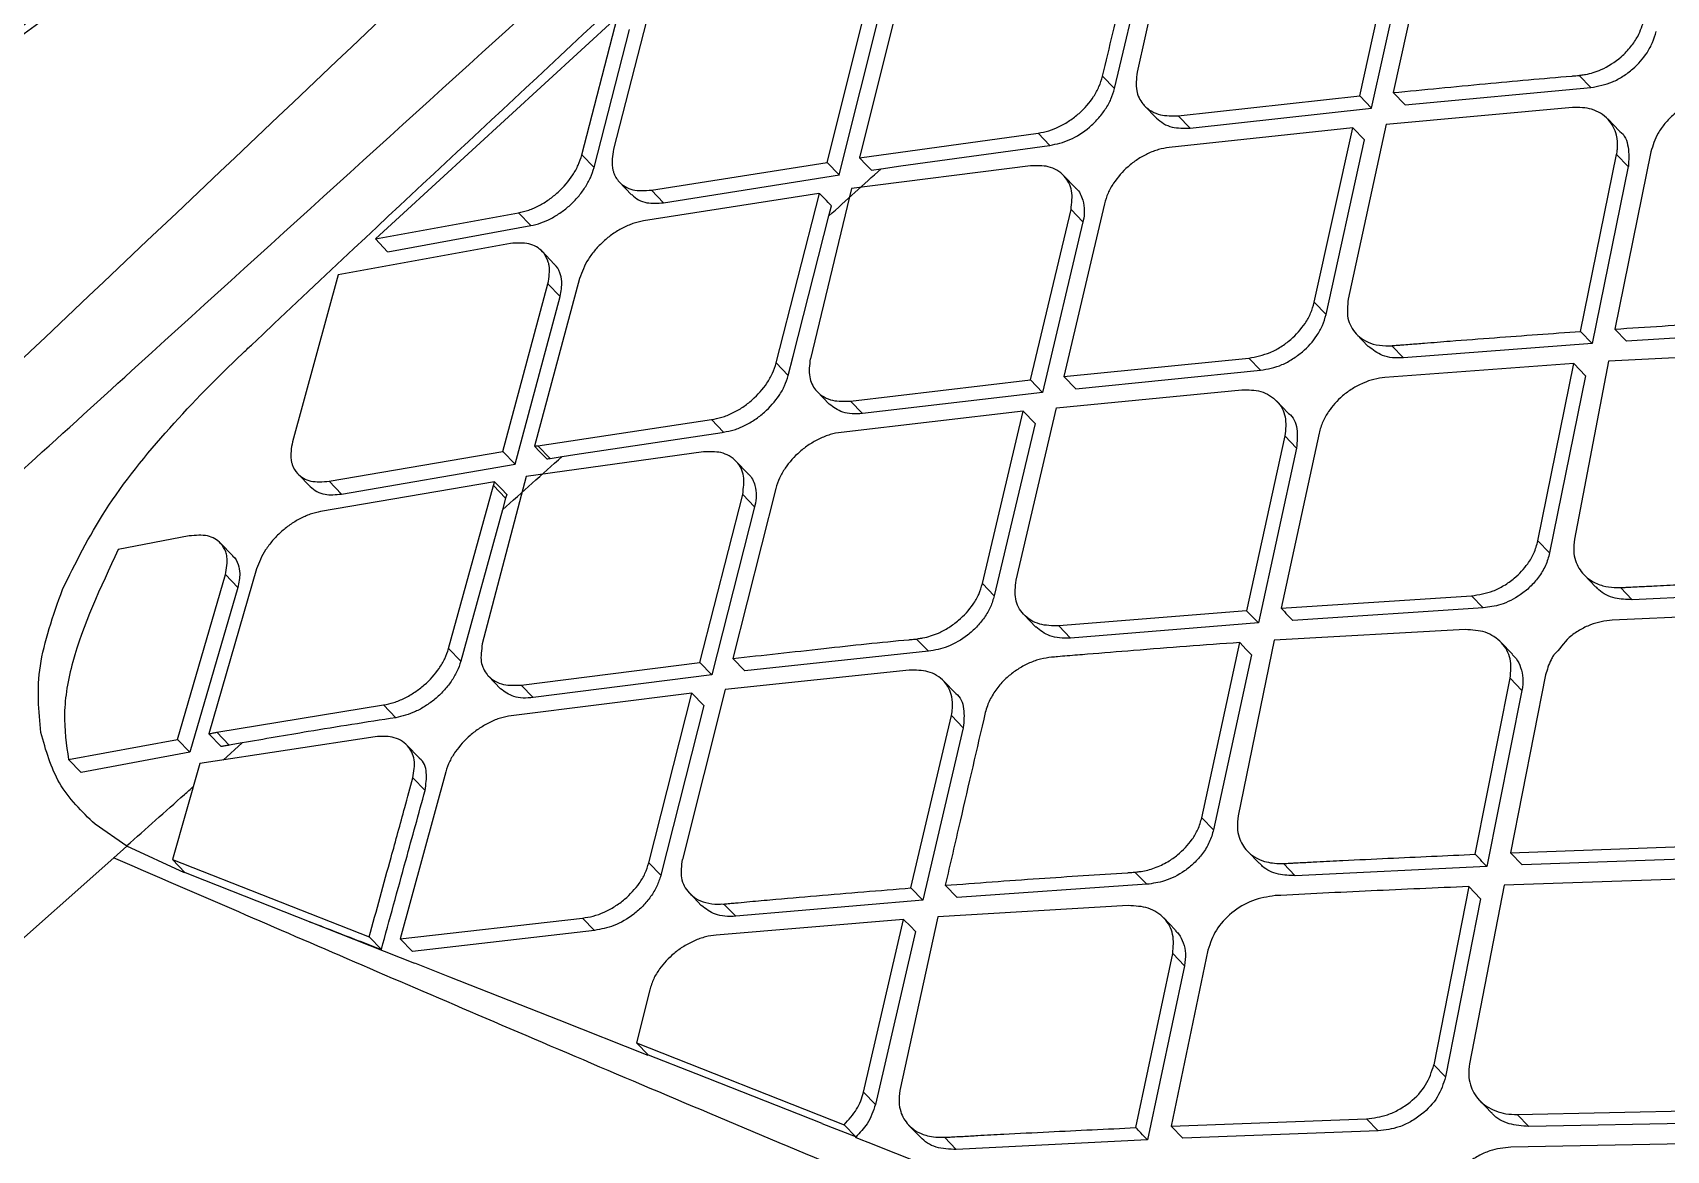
# Model space of a CAD drawing. Extents: x 0 to 84, y -21 to 126.
# Drawn here: x 66.538 to 67.881, y 10.205 to 11.124 of the extents above; entities that cross this region are included whole.
import ezdxf

# ---------------------------------------------------------------- set-up
doc = ezdxf.new("R2010")
doc.units = 0
doc.header["$MEASUREMENT"] = 0
doc.layers.add('1', color=4, linetype='Continuous')

# ---------------------------------------------------------------- blocks, each defined once
blk = doc.blocks.new('PRODIGY')
at = {"layer": '1', "color": 3, "linetype": 'Continuous', "lineweight": 25}
for p, q in [((67.4774, 11.2332), (67.4455, 11.0912)), ((67.4314, 11.0963), (67.4596, 11.2155)), ((67.6876, 11.2181), (67.6561, 11.0744)), ((67.6286, 11.0717), (67.66, 11.2138)), ((67.6383, 11.0616), (67.6697, 11.2037)), ((67.0505, 11.1664), (67.015, 11.0278)), ((67.2522, 11.161), (67.2175, 11.0219)), ((67.1908, 11.017), (67.2258, 11.157)), ((66.8392, 10.9724), (67.0183, 11.1368)), ((66.9891, 11.0233), (67.0183, 11.1368)), ((67.2007, 11.0067), (67.2358, 11.1467)), ((66.9991, 11.0129), (67.0283, 11.1264)), ((67.427, 11.0778), (67.4314, 11.0963)), ((67.4172, 11.088), (67.427, 11.0779)), ((67.8186, 11.0786), (67.8089, 11.0886)), ((67.4794, 11.0554), (67.6286, 11.0717)), ((67.6286, 11.0717), (67.6383, 11.0616)), ((67.6561, 11.0744), (67.6658, 11.0644)), ((67.6658, 11.0644), (67.8186, 11.0786)), ((67.4517, 11.0636), (67.4615, 11.0535)), ((67.4794, 11.0554), (67.4892, 11.0453)), ((67.4892, 11.0453), (67.6383, 11.0616)), ((67.8035, 11.0623), (67.6504, 11.0483)), ((67.2172, 11.0209), (67.3641, 11.0412)), ((67.3641, 11.0412), (67.3739, 11.031)), ((67.6228, 11.0456), (67.472, 11.0294)), ((67.5912, 10.9021), (67.6228, 11.0456)), ((67.6504, 11.0484), (67.619, 10.9046)), ((67.6228, 11.0456), (67.6325, 11.0356)), ((67.842, 11.0428), (67.8324, 11.0528)), ((67.2513, 11.0142), (67.3736, 11.031)), ((67.6009, 10.892), (67.6325, 11.0356)), ((66.9891, 11.0233), (66.9991, 11.0129)), ((67.0463, 10.9942), (67.1908, 11.017)), ((67.1908, 11.017), (67.2007, 11.0067)), ((67.358, 11.0143), (67.2108, 10.9955)), ((67.235, 11.0118), (67.2513, 11.0142)), ((67.81, 10.8781), (67.8397, 11.0236)), ((67.8493, 11.0136), (67.8196, 10.8681)), ((67.8679, 11.0257), (67.8384, 10.88)), ((67.8397, 11.0236), (67.8493, 11.0136)), ((67.02, 11.0009), (67.03, 10.9905)), ((67.0563, 10.9838), (67.2008, 11.0067)), ((67.2272, 11.0106), (67.235, 11.0118)), ((67.3949, 10.9961), (67.3851, 11.0063)), ((67.1838, 10.9915), (67.0397, 10.969)), ((67.0463, 10.9942), (67.0563, 10.9838)), ((67.1488, 10.8522), (67.1844, 10.9916)), ((67.2108, 10.9955), (67.1769, 10.8556)), ((66.8193, 10.9541), (66.9369, 10.9755)), ((66.947, 10.9651), (66.9369, 10.9755)), ((67.1628, 10.8577), (67.1922, 10.9731)), ((67.1922, 10.9731), (67.1943, 10.9813)), ((67.358, 10.8382), (67.3912, 10.9783)), ((67.4186, 10.9829), (67.3853, 10.8411)), ((67.3912, 10.9783), (67.401, 10.9682)), ((66.8392, 10.9724), (66.8193, 10.9541)), ((66.8295, 10.9436), (66.947, 10.9651)), ((67.401, 10.9682), (67.3677, 10.828)), ((66.9303, 10.9504), (66.7888, 10.9245)), ((66.8294, 10.9436), (66.8193, 10.9541)), ((66.9664, 10.9335), (66.9563, 10.944)), ((66.7888, 10.9245), (66.7511, 10.7872)), ((66.9872, 10.9216), (66.9502, 10.7837)), ((66.9241, 10.7794), (66.9612, 10.9173)), ((66.9341, 10.769), (66.9713, 10.9068)), ((66.9612, 10.9173), (66.9712, 10.9068)), ((67.5912, 10.9021), (67.6009, 10.8921)), ((67.8384, 10.88), (67.848, 10.8701)), ((68.005, 10.8798), (67.8479, 10.8701)), ((67.626, 10.8757), (67.6356, 10.8657)), ((67.6645, 10.8563), (67.6549, 10.8663)), ((67.8196, 10.8681), (67.6645, 10.8563)), ((67.81, 10.8781), (67.8196, 10.8681)), ((67.1488, 10.8522), (67.1587, 10.8419)), ((67.1587, 10.8419), (67.1628, 10.8577)), ((67.3853, 10.8411), (67.5373, 10.8561)), ((67.5373, 10.8561), (67.547, 10.8461)), ((67.833, 10.8535), (67.8051, 10.7073)), ((67.9905, 10.8616), (67.833, 10.8535)), ((67.3853, 10.8411), (67.3951, 10.831)), ((67.3951, 10.831), (67.547, 10.8461)), ((67.8046, 10.8516), (67.6492, 10.8401)), ((67.7751, 10.7059), (67.8046, 10.8516)), ((67.8142, 10.8417), (67.7847, 10.696)), ((67.8142, 10.8417), (67.8046, 10.8516)), ((67.1826, 10.8286), (67.1924, 10.8183)), ((67.2099, 10.8208), (67.358, 10.8382)), ((67.3677, 10.828), (67.2197, 10.8106)), ((67.3677, 10.828), (67.358, 10.8382)), ((67.3793, 10.8154), (67.5315, 10.8301)), ((67.3519, 10.8124), (67.2021, 10.7951)), ((67.2099, 10.8208), (67.2197, 10.8105)), ((67.3184, 10.6709), (67.3519, 10.8125)), ((67.3461, 10.6735), (67.3793, 10.8154)), ((67.3519, 10.8124), (67.3616, 10.8023)), ((67.5698, 10.8109), (67.5602, 10.821)), ((66.9529, 10.7841), (67.0956, 10.8056)), ((67.1055, 10.7953), (67.0956, 10.8056)), ((67.3616, 10.8023), (67.3281, 10.6607)), ((66.9833, 10.7769), (67.1044, 10.7951)), ((67.1044, 10.7951), (67.1055, 10.7953)), ((67.5671, 10.7922), (67.5356, 10.6485)), ((67.5951, 10.7945), (67.5639, 10.6505)), ((67.5671, 10.7922), (67.5767, 10.7822)), ((66.7813, 10.7549), (66.9241, 10.7794)), ((66.9241, 10.7794), (66.9341, 10.769)), ((67.0891, 10.779), (66.9434, 10.7587)), ((66.9529, 10.7841), (66.963, 10.7737)), ((66.963, 10.7737), (66.9728, 10.7753)), ((66.9728, 10.7753), (66.9833, 10.7769)), ((67.1256, 10.7612), (67.1157, 10.7715)), ((67.5767, 10.7821), (67.5453, 10.6384)), ((66.7556, 10.761), (66.7657, 10.7505)), ((66.7914, 10.7443), (66.9341, 10.769)), ((66.9434, 10.7587), (66.9072, 10.6211)), ((66.9172, 10.7545), (66.7743, 10.7301)), ((66.7813, 10.7549), (66.7914, 10.7443)), ((66.8795, 10.6174), (66.9164, 10.7514)), ((66.9164, 10.7514), (66.9264, 10.7409)), ((67.1485, 10.7489), (67.1132, 10.6092)), ((66.9238, 10.7313), (66.8895, 10.607)), ((66.9264, 10.7409), (66.9238, 10.7313)), ((66.9273, 10.7441), (66.9264, 10.7409)), ((67.086, 10.606), (67.1213, 10.7441)), ((67.1311, 10.7339), (67.0959, 10.5958)), ((67.1213, 10.7441), (67.1311, 10.7339)), ((66.6663, 10.71), (66.6079, 10.6987)), ((67.7751, 10.7059), (67.7847, 10.696)), ((66.702, 10.6936), (66.6918, 10.7042)), ((66.6566, 10.5427), (66.696, 10.6781)), ((66.7217, 10.6828), (66.6823, 10.5473)), ((66.696, 10.6781), (66.7062, 10.6675)), ((67.813, 10.678), (67.8227, 10.6679)), ((66.7062, 10.6675), (66.6668, 10.5321)), ((67.3184, 10.6709), (67.3281, 10.6608)), ((67.8429, 10.6675), (67.8525, 10.6575)), ((68.0103, 10.6648), (67.8525, 10.6575)), ((67.5639, 10.6505), (67.7205, 10.6607)), ((67.7301, 10.6508), (67.5735, 10.6405)), ((67.7205, 10.6607), (67.7301, 10.6508)), ((67.3526, 10.6451), (67.3623, 10.635)), ((67.5356, 10.6485), (67.3811, 10.636)), ((67.5453, 10.6384), (67.3908, 10.626)), ((67.5453, 10.6385), (67.5356, 10.6485)), ((67.9958, 10.6479), (67.8362, 10.6408)), ((67.2739, 10.6151), (67.2642, 10.6252)), ((67.3908, 10.626), (67.3812, 10.636)), ((67.5582, 10.6243), (67.5287, 10.4798)), ((67.7152, 10.6329), (67.5582, 10.6243)), ((66.8895, 10.607), (66.8795, 10.6174)), ((67.274, 10.6151), (67.1231, 10.599)), ((67.4988, 10.4783), (67.53, 10.6223)), ((67.5396, 10.6123), (67.5084, 10.4684)), ((67.7541, 10.6127), (67.7446, 10.6226)), ((66.9392, 10.5873), (67.086, 10.606)), ((67.0959, 10.5958), (67.086, 10.606)), ((67.2581, 10.5995), (67.1068, 10.5838)), ((67.1132, 10.6092), (67.123, 10.599)), ((66.9123, 10.5947), (66.9223, 10.5843)), ((66.9392, 10.5873), (66.9491, 10.577)), ((67.0959, 10.5958), (66.9491, 10.577)), ((67.1068, 10.5838), (67.0717, 10.4439)), ((67.2961, 10.5806), (67.2864, 10.5907)), ((67.7235, 10.4482), (67.7523, 10.5929)), ((67.7523, 10.5929), (67.7619, 10.5829)), ((67.7814, 10.5958), (67.7525, 10.4494)), ((66.6889, 10.5485), (66.826, 10.571)), ((66.826, 10.571), (66.836, 10.5605)), ((67.0796, 10.5807), (66.931, 10.5621)), ((67.0441, 10.4411), (67.0796, 10.5807)), ((67.0894, 10.5705), (67.054, 10.4309)), ((67.0796, 10.5807), (67.0894, 10.5705)), ((67.7619, 10.5829), (67.7331, 10.4382)), ((67.2596, 10.4205), (67.2929, 10.5624)), ((67.2929, 10.5624), (67.3026, 10.5523)), ((66.8191, 10.5449), (66.6751, 10.5228)), ((66.6823, 10.5473), (66.6925, 10.5367)), ((66.6889, 10.5485), (66.6991, 10.5379)), ((67.3026, 10.5523), (67.2694, 10.4105)), ((66.567, 10.5261), (66.6566, 10.5427)), ((66.6668, 10.5321), (66.5773, 10.5154)), ((66.6566, 10.5427), (66.6668, 10.5321)), ((66.6941, 10.5257), (66.7099, 10.5398)), ((66.7099, 10.5398), (66.6991, 10.5379)), ((66.8553, 10.5274), (66.8452, 10.5378)), ((66.567, 10.5261), (66.5773, 10.5154)), ((66.6751, 10.5228), (66.6525, 10.4438)), ((66.8772, 10.5161), (66.8398, 10.3786)), ((66.8502, 10.5111), (66.8602, 10.5007)), ((67.4988, 10.4783), (67.5084, 10.4684)), ((66.6149, 10.455), (66.5888, 10.4729)), ((66.6042, 10.4454), (66.6149, 10.455)), ((66.6625, 10.4329), (66.6149, 10.455)), ((67.5362, 10.4509), (67.546, 10.4408)), ((67.7525, 10.4494), (67.9134, 10.4552)), ((67.7525, 10.4494), (67.7621, 10.4394)), ((66.4154, 10.2773), (66.6042, 10.4454)), ((66.6525, 10.4438), (66.8142, 10.3802)), ((66.6525, 10.4438), (66.6627, 10.4332)), ((67.0441, 10.4411), (67.054, 10.4309)), ((67.566, 10.4406), (67.5756, 10.4306)), ((67.7331, 10.4382), (67.5756, 10.4306)), ((67.923, 10.4453), (67.7621, 10.4394)), ((66.6686, 10.4307), (66.6627, 10.4332)), ((66.7651, 10.3928), (66.6686, 10.4307)), ((67.2878, 10.4227), (67.2975, 10.4126)), ((67.4535, 10.4235), (67.2975, 10.4126)), ((67.4535, 10.4235), (67.4438, 10.4335)), ((67.7473, 10.4228), (67.7189, 10.276)), ((67.9084, 10.4283), (67.7473, 10.4228)), ((67.0777, 10.4161), (67.0875, 10.4059)), ((67.2694, 10.4104), (67.1157, 10.3972)), ((67.2596, 10.4205), (67.2693, 10.4105)), ((67.7182, 10.4216), (67.6895, 10.2751)), ((67.7278, 10.4116), (67.6991, 10.2651)), ((67.7278, 10.4117), (67.7182, 10.4216)), ((66.8398, 10.3786), (66.9897, 10.3958)), ((66.9897, 10.3958), (66.9995, 10.3856)), ((67.1059, 10.4073), (67.1157, 10.3972)), ((67.2818, 10.3969), (67.2506, 10.2541)), ((67.4383, 10.406), (67.2818, 10.3969)), ((67.4769, 10.386), (67.4674, 10.3959)), ((66.8517, 10.3584), (66.7651, 10.3927)), ((66.9995, 10.3856), (66.8497, 10.3683)), ((67.2536, 10.3947), (67.0996, 10.3818)), ((67.2207, 10.2525), (67.2536, 10.3947)), ((67.2633, 10.3847), (67.2304, 10.2425)), ((66.8142, 10.3802), (66.8242, 10.3699)), ((66.8398, 10.3786), (66.8497, 10.3683)), ((67.5038, 10.3695), (67.4734, 10.2247)), ((66.8804, 10.3472), (66.8518, 10.3586)), ((67.4444, 10.2235), (67.4748, 10.3666)), ((67.4844, 10.3566), (67.454, 10.2135)), ((67.4748, 10.3666), (67.4844, 10.3566)), ((66.9703, 10.3117), (66.8805, 10.3473)), ((67.0449, 10.3368), (67.034, 10.2932)), ((67.0437, 10.2828), (66.9705, 10.3118)), ((67.034, 10.2932), (67.2047, 10.2259)), ((67.034, 10.2932), (67.0438, 10.2831)), ((67.083, 10.2676), (67.0438, 10.2831)), ((67.6895, 10.2751), (67.6991, 10.2651)), ((67.1866, 10.2268), (67.083, 10.2676)), ((67.2207, 10.2525), (67.2304, 10.2425)), ((67.7272, 10.2457), (67.7368, 10.2357)), ((67.758, 10.2343), (67.9212, 10.2377)), ((67.7676, 10.2244), (67.758, 10.2343)), ((67.2143, 10.2158), (67.1866, 10.2267)), ((67.2047, 10.2258), (67.2143, 10.2158)), ((67.2577, 10.2255), (67.2674, 10.2155)), ((67.4734, 10.2247), (67.634, 10.2308)), ((67.4734, 10.2247), (67.483, 10.2147)), ((67.6436, 10.2208), (67.483, 10.2147)), ((67.634, 10.2307), (67.6436, 10.2208)), ((67.9308, 10.2277), (67.7676, 10.2244)), ((67.2188, 10.2135), (67.2141, 10.2154)), ((67.2245, 10.2112), (67.2188, 10.2135)), ((67.3172, 10.1745), (67.2245, 10.2112)), ((67.2872, 10.2155), (67.2969, 10.2055)), ((67.454, 10.2135), (67.2969, 10.2055)), ((67.9164, 10.2106), (67.7529, 10.2075))]:
    blk.add_line(p, q, dxfattribs=at)
at = {"layer": '1', "color": 3, "linetype": 'Continuous', "lineweight": 25, "flags": 128}
for points in [[(67.2172, 11.0209), (67.2228, 11.0151), (67.2272, 11.0106)], [(66.9602, 10.7733), (66.9546, 10.7791), (66.9502, 10.7837)], [(66.9172, 10.7545), (66.9229, 10.7487), (66.9273, 10.7441)], [(67.53, 10.6223), (67.5353, 10.6167), (67.5396, 10.6123)], [(67.2536, 10.3947), (67.2591, 10.3891), (67.2633, 10.3847)]]:
    blk.add_lwpolyline(points, dxfattribs=at)
at = {"layer": '1', "color": 3, "linetype": 'Continuous', "lineweight": 25}
blk.add_arc((62.8655, 16.5723), 6.5493, 292.8205, 306.65853, dxfattribs=at)
for points, knots in [([(73.7038, 17.6398), (73.5881, 17.5307), (73.3529, 17.3088), (73.0099, 16.9848), (72.6861, 16.6786), (72.3966, 16.4046), (72.1528, 16.1737), (71.9512, 15.9828), (71.7883, 15.8284), (71.6432, 15.6909), (71.5188, 15.5731), (71.4173, 15.477), (71.3359, 15.3999), (71.2411, 15.31), (71.1121, 15.1878), (70.9471, 15.0316), (70.7602, 14.8547), (70.5548, 14.6603), (70.3367, 14.454), (70.0855, 14.2164), (69.8199, 13.9653), (69.5484, 13.7088), (69.3455, 13.5171), (69.2008, 13.3805), (69.097, 13.2825), (68.9815, 13.1734), (68.8462, 13.0458), (68.673, 12.8823), (68.4574, 12.6788), (68.1953, 12.4313), (67.8996, 12.1522), (67.5706, 11.8413), (67.2082, 11.4986), (66.8275, 11.1383), (66.5678, 10.8921), (66.4399, 10.7708)], [0, 0, 0, 0, 0.047732, 0.097021, 0.141602, 0.181473, 0.216643, 0.242357, 0.264803, 0.283982, 0.302359, 0.316221, 0.32592, 0.336001, 0.355428, 0.379237, 0.404198, 0.432652, 0.464067, 0.494314, 0.536393, 0.573752, 0.606394, 0.620146, 0.633459, 0.649229, 0.66783, 0.689262, 0.720711, 0.75677, 0.797442, 0.842721, 0.892609, 0.947115, 1, 1, 1, 1]), ([(65.2415, 10.3531), (65.3579, 10.4073), (65.4789, 10.4682), (65.7265, 10.6025), (65.8532, 10.6759), (66.1091, 10.8338), (66.2384, 10.9183), (66.4965, 11.0969), (66.6253, 11.1909), (66.8796, 11.3865), (67.0052, 11.4881), (67.2506, 11.6966), (67.3705, 11.8035), (67.6025, 12.0207), (67.7146, 12.1308), (67.9294, 12.352), (68.0321, 12.4631), (68.3241, 12.7946), (68.4971, 13.0131), (68.7172, 13.3248), (68.784, 13.426), (68.9035, 13.6212), (68.9561, 13.7152), (69.0461, 13.8941), (69.0834, 13.9789), (69.1417, 14.1377), (69.1626, 14.2115), (69.187, 14.3466), (69.1905, 14.4077), (69.1795, 14.5158), (69.1649, 14.5628), (69.1415, 14.6021)], [0, 0, 0, 0, 0.0625, 0.0625, 0.125, 0.125, 0.1875, 0.1875, 0.25, 0.25, 0.3125, 0.3125, 0.375, 0.375, 0.4375, 0.4375, 0.5, 0.5, 0.625, 0.625, 0.6875, 0.6875, 0.75, 0.75, 0.8125, 0.8125, 0.875, 0.875, 0.9375, 0.9375, 1, 1, 1, 1]), ([(69.1189, 14.3128), (69.1203, 14.302), (69.1227, 14.2823), (69.122, 14.2502), (69.1196, 14.2214), (69.1165, 14.197), (69.1124, 14.1728), (69.1076, 14.1483), (69.1009, 14.1192), (69.0918, 14.0852), (69.0803, 14.0468), (69.0605, 13.9882), (69.0296, 13.9087), (68.9833, 13.8061), (68.9286, 13.6977), (68.8706, 13.593), (68.8098, 13.4907), (68.7485, 13.3931), (68.6781, 13.2868), (68.5993, 13.1735), (68.5174, 13.0614), (68.4401, 12.96), (68.3749, 12.8771), (68.3239, 12.8139), (68.286, 12.7679), (68.2531, 12.7283), (68.216, 12.6842), (68.1559, 12.614), (68.0658, 12.5114), (67.9377, 12.3708), (67.775, 12.2004), (67.5907, 12.0175), (67.3944, 11.8331), (67.2018, 11.6617), (67.0123, 11.5015), (66.8323, 11.3568), (66.6509, 11.2176), (66.4715, 11.0866), (66.2978, 10.9662), (66.1455, 10.8654), (66.0258, 10.7897), (65.9266, 10.7288), (65.8328, 10.6728), (65.7195, 10.6075), (65.585, 10.5334), (65.4305, 10.4531), (65.3244, 10.4021), (65.2678, 10.3749)], [0, 0, 0, 0, 0.024053, 0.043547, 0.058465, 0.070896, 0.079513, 0.089272, 0.100196, 0.112283, 0.1255, 0.138871, 0.168858, 0.197157, 0.224094, 0.25302, 0.273909, 0.296081, 0.319543, 0.344303, 0.369207, 0.390318, 0.407305, 0.420161, 0.428878, 0.43527, 0.444046, 0.455446, 0.477483, 0.50547, 0.539454, 0.579495, 0.615917, 0.65265, 0.687139, 0.719357, 0.749276, 0.783401, 0.813855, 0.840609, 0.863643, 0.877195, 0.893485, 0.913923, 0.9385, 0.967199, 1, 1, 1, 1]), ([(66.4995, 10.7371), (66.4999, 10.7375), (66.5034, 10.7406), (66.5149, 10.7512), (66.5562, 10.7887), (66.7103, 10.9288), (67.3106, 11.4735), (68.4979, 12.5505), (69.5527, 13.5402), (70.1603, 14.1102)], [0, 0, 0, 0, 0.000353, 0.002828, 0.009436, 0.033986, 0.128384, 0.498019, 1, 1, 1, 1]), ([(66.5477, 11.6616), (66.5236, 11.6444), (66.4535, 11.5943), (66.3371, 11.5145), (66.1993, 11.4238), (66.0625, 11.3382), (65.9277, 11.2578), (65.7954, 11.1833), (65.6665, 11.115), (65.5416, 11.0532), (65.4214, 10.9983), (65.3066, 10.9506), (65.1979, 10.9103), (65.0959, 10.8776), (65.0013, 10.8526), (64.9146, 10.8354), (64.8365, 10.826), (64.7675, 10.8242), (64.7081, 10.8296), (64.6585, 10.8417), (64.6191, 10.8603), (64.5935, 10.8784), (64.5837, 10.8929), (64.5808, 10.8971)], [0, 0, 0, 0, 0.026563, 0.077067, 0.12757, 0.178061, 0.228535, 0.278986, 0.329409, 0.379796, 0.430136, 0.480417, 0.530623, 0.580731, 0.630716, 0.680545, 0.730188, 0.779627, 0.828907, 0.878176, 0.927818, 0.97883, 1, 1, 1, 1]), ([(66.562, 10.6659), (66.5728, 10.6876), (66.5951, 10.7327), (66.6485, 10.7989), (66.6916, 10.8425), (66.8146, 10.9589), (67.0844, 11.2096), (67.3503, 11.4594), (67.5162, 11.6152)], [0, 0, 0, 0, 0.060617, 0.125498, 0.188462, 0.196002, 0.498671, 1, 1, 1, 1]), ([(67.4172, 11.088), (67.4228, 11.1116), (67.4325, 11.1528), (67.4433, 11.1984), (67.4488, 11.2216), (67.4502, 11.2275), (67.4506, 11.229), (67.4507, 11.2294), (67.4507, 11.2296), (67.4507, 11.2296)], [0, 0, 0, 0, 0.5, 0.872875, 0.967156, 0.991263, 0.997547, 0.999749, 1, 1, 1, 1]), ([(67.8089, 11.0886), (67.8091, 11.0886), (67.8096, 11.0887), (67.8114, 11.0889), (67.8172, 11.0898), (67.8288, 11.0934), (67.8419, 11.1017), (67.8515, 11.1118), (67.8586, 11.1224), (67.8611, 11.1301), (67.8626, 11.1348)], [0, 0, 0, 0, 0.009119, 0.024523, 0.074511, 0.251179, 0.500248, 0.650079, 0.783387, 1, 1, 1, 1]), ([(67.8186, 11.0786), (67.8245, 11.0797), (67.8335, 11.0814), (67.8451, 11.0877), (67.8554, 11.0953), (67.8638, 11.105), (67.8697, 11.1158), (67.8714, 11.1218), (67.8722, 11.1248)], [0, 0, 0, 0, 0.246119, 0.372296, 0.500381, 0.73045, 0.860375, 1, 1, 1, 1]), ([(67.3641, 11.0412), (67.367, 11.0417), (67.3728, 11.0428), (67.3816, 11.0463), (67.3901, 11.0512), (67.4003, 11.059), (67.4087, 11.0688), (67.4146, 11.0795), (67.4163, 11.0851), (67.4172, 11.088)], [0, 0, 0, 0, 0.126581, 0.252083, 0.376884, 0.501309, 0.737047, 0.865162, 1, 1, 1, 1]), ([(67.4455, 11.0912), (67.4449, 11.0859), (67.4438, 11.0761), (67.4481, 11.0677), (67.4527, 11.0624), (67.4571, 11.0589), (67.4662, 11.0551), (67.4743, 11.0553), (67.4794, 11.0554)], [0, 0, 0, 0, 0.248745, 0.46782, 0.498983, 0.640634, 0.771454, 1, 1, 1, 1]), ([(67.6561, 11.0744), (67.6813, 11.0769), (67.73, 11.0816), (67.7793, 11.0861), (67.8035, 11.0881), (67.8039, 11.0882), (67.804, 11.0882), (67.8055, 11.0882), (67.8072, 11.0884), (67.8088, 11.0886), (67.8089, 11.0886), (67.8089, 11.0886), (67.8089, 11.0886)], [0, 0, 0, 0, 0.496894, 0.960016, 0.966046, 0.967679, 0.968287, 0.968365, 0.997887, 0.999404, 0.999933, 1, 1, 1, 1]), ([(67.3739, 11.031), (67.3794, 11.0322), (67.3905, 11.0347), (67.4043, 11.0437), (67.4136, 11.0528), (67.4197, 11.0607), (67.4244, 11.0692), (67.4261, 11.0749), (67.427, 11.0778)], [0, 0, 0, 0, 0.234346, 0.477123, 0.603073, 0.732039, 0.864263, 1, 1, 1, 1]), ([(67.9217, 11.0717), (67.9156, 11.0706), (67.9034, 11.0684), (67.8888, 11.0589), (67.8794, 11.0493), (67.872, 11.0389), (67.8695, 11.0309), (67.8679, 11.0257)], [0, 0, 0, 0, 0.249576, 0.499556, 0.637837, 0.767442, 1, 1, 1, 1]), ([(67.4615, 11.0535), (67.4633, 11.0519), (67.467, 11.0487), (67.476, 11.045), (67.484, 11.0452), (67.4892, 11.0453)], [0, 0, 0, 0, 0.27226, 0.537321, 1, 1, 1, 1]), ([(67.8397, 11.0236), (67.8399, 11.0242), (67.8402, 11.0259), (67.8408, 11.0313), (67.8401, 11.0413), (67.8348, 11.0512), (67.8269, 11.0576), (67.8174, 11.062), (67.8089, 11.0622), (67.8035, 11.0623)], [0, 0, 0, 0, 0.02754, 0.07848, 0.250154, 0.499436, 0.636019, 0.765086, 1, 1, 1, 1]), ([(67.842, 11.0427), (67.8421, 11.0427), (67.8464, 11.04), (67.8503, 11.0298), (67.8497, 11.019), (67.8494, 11.0136)], [0, 0, 0, 0, 0.011356, 0.50571, 1, 1, 1, 1]), ([(67.015, 11.0278), (67.0142, 11.0225), (67.0133, 11.0167), (67.0145, 11.011), (67.0157, 11.0067), (67.0199, 10.9997), (67.0301, 10.9933), (67.0409, 10.9939), (67.0463, 10.9942)], [0, 0, 0, 0, 0.249214, 0.275044, 0.325673, 0.500969, 0.751745, 1, 1, 1, 1]), ([(67.472, 11.0294), (67.469, 11.0289), (67.4631, 11.0279), (67.4542, 11.0244), (67.4457, 11.0196), (67.4356, 11.0119), (67.4272, 11.0022), (67.4212, 10.9916), (67.4195, 10.9858), (67.4186, 10.9829)], [0, 0, 0, 0, 0.12797, 0.253954, 0.378194, 0.501112, 0.734387, 0.8632, 1, 1, 1, 1]), ([(66.9369, 10.9755), (66.9397, 10.9762), (66.9453, 10.9775), (66.9539, 10.9813), (66.9621, 10.9864), (66.972, 10.9944), (66.9805, 11.0043), (66.9864, 11.015), (66.9882, 11.0205), (66.9891, 11.0233)], [0, 0, 0, 0, 0.129785, 0.256073, 0.379361, 0.500264, 0.738428, 0.866225, 1, 1, 1, 1]), ([(67.2175, 11.0219), (67.2174, 11.0217), (67.2174, 11.0214), (67.2173, 11.0211), (67.2172, 11.0209)], [0, 0, 0, 0, 0.560674, 1, 1, 1, 1]), ([(67.3912, 10.9783), (67.3918, 10.9836), (67.3931, 10.9942), (67.3874, 11.0048), (67.3799, 11.0108), (67.371, 11.0146), (67.363, 11.0144), (67.358, 11.0143)], [0, 0, 0, 0, 0.248777, 0.49867, 0.642831, 0.774526, 1, 1, 1, 1]), ([(66.947, 10.9651), (66.9498, 10.9657), (66.9553, 10.967), (66.9638, 10.9708), (66.972, 10.9758), (66.9795, 10.9818), (66.9862, 10.9887), (66.9919, 10.9964), (66.9965, 11.0046), (66.9982, 11.0101), (66.9991, 11.0129)], [0, 0, 0, 0, 0.127621, 0.252669, 0.375712, 0.497283, 0.616023, 0.739099, 0.866942, 1, 1, 1, 1]), ([(67.1922, 10.9731), (67.1993, 10.9795), (67.2136, 10.9924), (67.2279, 11.0053), (67.235, 11.0118)], [0, 0, 0, 0, 0.499996, 1, 1, 1, 1]), ([(67.0301, 10.9906), (67.0319, 10.989), (67.0353, 10.986), (67.0439, 10.983), (67.0515, 10.9835), (67.0563, 10.9838)], [0, 0, 0, 0, 0.282299, 0.551796, 1, 1, 1, 1]), ([(67.1838, 10.9915), (67.1839, 10.9916), (67.1841, 10.9916), (67.1843, 10.9916), (67.1844, 10.9916)], [0, 0, 0, 0, 0.560277, 1, 1, 1, 1]), ([(67.1943, 10.9813), (67.1925, 10.9832), (67.1891, 10.9867), (67.1858, 10.9901), (67.1844, 10.9916)], [0, 0, 0, 0, 0.559976, 1, 1, 1, 1]), ([(67.3949, 10.996), (67.395, 10.9959), (67.3981, 10.9935), (67.401, 10.987), (67.4025, 10.9777), (67.4018, 10.9716), (67.4011, 10.9685), (67.401, 10.9682)], [0, 0, 0, 0, 0.02229, 0.423684, 0.720785, 0.969585, 1, 1, 1, 1]), ([(67.0397, 10.969), (67.0369, 10.9684), (67.0312, 10.9671), (67.0225, 10.9633), (67.0143, 10.9583), (67.0067, 10.9522), (66.9999, 10.9452), (66.9921, 10.935), (66.9892, 10.927), (66.9872, 10.9216)], [0, 0, 0, 0, 0.130324, 0.256818, 0.379908, 0.500286, 0.623223, 0.749272, 1, 1, 1, 1]), ([(66.9612, 10.9173), (66.962, 10.9225), (66.963, 10.9284), (66.9617, 10.9342), (66.9604, 10.9384), (66.9563, 10.9452), (66.9463, 10.9514), (66.9356, 10.9507), (66.9303, 10.9504)], [0, 0, 0, 0, 0.249009, 0.280465, 0.33299, 0.500878, 0.751745, 1, 1, 1, 1]), ([(66.9713, 10.9068), (66.972, 10.9111), (66.9733, 10.9182), (66.971, 10.9269), (66.9687, 10.9317), (66.9664, 10.9334), (66.9663, 10.9335)], [0, 0, 0, 0, 0.399748, 0.668917, 0.983862, 1, 1, 1, 1]), ([(67.5373, 10.8561), (67.5433, 10.8573), (67.5523, 10.859), (67.5639, 10.8653), (67.5741, 10.8729), (67.5827, 10.8825), (67.5887, 10.8932), (67.5903, 10.899), (67.5912, 10.9021)], [0, 0, 0, 0, 0.246342, 0.372381, 0.500264, 0.730576, 0.860476, 1, 1, 1, 1]), ([(67.619, 10.9046), (67.6185, 10.8992), (67.6174, 10.8885), (67.6236, 10.8774), (67.6315, 10.8709), (67.6397, 10.8672), (67.6474, 10.8662), (67.6526, 10.8663), (67.6543, 10.8663), (67.6549, 10.8663)], [0, 0, 0, 0, 0.249747, 0.498443, 0.627662, 0.774878, 0.932424, 0.977405, 1, 1, 1, 1]), ([(67.547, 10.8461), (67.5529, 10.8472), (67.5619, 10.8489), (67.5735, 10.8553), (67.5838, 10.8628), (67.5923, 10.8724), (67.5984, 10.8831), (67.6, 10.889), (67.6009, 10.892)], [0, 0, 0, 0, 0.246346, 0.372405, 0.500289, 0.73055, 0.860465, 1, 1, 1, 1]), ([(67.8384, 10.88), (67.8643, 10.8817), (67.9144, 10.885), (67.9651, 10.888), (67.9898, 10.8894), (67.9903, 10.8894), (67.992, 10.8895), (67.9936, 10.8896), (67.9953, 10.8897), (67.9954, 10.8897), (67.9954, 10.8897), (67.9954, 10.8897)], [0, 0, 0, 0, 0.49689, 0.959879, 0.965959, 0.968115, 0.968369, 0.997831, 0.999365, 0.999934, 1, 1, 1, 1]), ([(67.6645, 10.8563), (67.6614, 10.8563), (67.6554, 10.8561), (67.6448, 10.8585), (67.6393, 10.8629), (67.6357, 10.8658)], [0, 0, 0, 0, 0.266149, 0.524205, 1, 1, 1, 1]), ([(67.6549, 10.8663), (67.6554, 10.8664), (67.6562, 10.8664), (67.6578, 10.8666), (67.6601, 10.8668), (67.6642, 10.8671), (67.6716, 10.8677), (67.6848, 10.8687), (67.708, 10.8706), (67.7507, 10.8738), (67.7865, 10.8764), (67.81, 10.8781)], [0, 0, 0, 0, 0.009611, 0.017093, 0.030476, 0.054512, 0.09749, 0.174306, 0.310911, 0.546661, 1, 1, 1, 1]), ([(67.0956, 10.8056), (67.0984, 10.8061), (67.1042, 10.8072), (67.113, 10.8108), (67.1215, 10.8157), (67.1316, 10.8235), (67.1401, 10.8332), (67.1462, 10.8438), (67.1479, 10.8493), (67.1488, 10.8522)], [0, 0, 0, 0, 0.126859, 0.252375, 0.37697, 0.501132, 0.736692, 0.864884, 1, 1, 1, 1]), ([(67.1768, 10.8556), (67.1762, 10.8504), (67.175, 10.8407), (67.1791, 10.8325), (67.1835, 10.8274), (67.1879, 10.824), (67.1967, 10.8204), (67.2048, 10.8206), (67.2099, 10.8208)], [0, 0, 0, 0, 0.248691, 0.470228, 0.499123, 0.641342, 0.772292, 1, 1, 1, 1]), ([(67.1055, 10.7953), (67.1084, 10.7958), (67.1141, 10.7969), (67.1229, 10.8005), (67.1314, 10.8054), (67.1416, 10.8133), (67.1501, 10.823), (67.1561, 10.8335), (67.1578, 10.839), (67.1587, 10.8419)], [0, 0, 0, 0, 0.12689, 0.252397, 0.377006, 0.501162, 0.736671, 0.86486, 1, 1, 1, 1]), ([(67.6492, 10.8402), (67.6462, 10.8398), (67.6403, 10.839), (67.6312, 10.8358), (67.6224, 10.8312), (67.6122, 10.8237), (67.6038, 10.8143), (67.5977, 10.8036), (67.596, 10.7976), (67.5951, 10.7945)], [0, 0, 0, 0, 0.124487, 0.249315, 0.374674, 0.500725, 0.725426, 0.856582, 1, 1, 1, 1]), ([(67.5315, 10.8301), (67.5369, 10.8301), (67.5454, 10.83), (67.5547, 10.8257), (67.5625, 10.8194), (67.5687, 10.8083), (67.5676, 10.7975), (67.5671, 10.7922)], [0, 0, 0, 0, 0.234547, 0.363838, 0.500928, 0.750041, 1, 1, 1, 1]), ([(67.2197, 10.8106), (67.2168, 10.8104), (67.2111, 10.81), (67.201, 10.8118), (67.1958, 10.8158), (67.1925, 10.8184)], [0, 0, 0, 0, 0.258813, 0.513309, 1, 1, 1, 1]), ([(67.5698, 10.8109), (67.5699, 10.8108), (67.5742, 10.8081), (67.5779, 10.7982), (67.5771, 10.7875), (67.5767, 10.7822)], [0, 0, 0, 0, 0.0119, 0.50603, 1, 1, 1, 1]), ([(66.7511, 10.7872), (66.7502, 10.7821), (66.7492, 10.7763), (66.7503, 10.7707), (66.7515, 10.7665), (66.7555, 10.7599), (66.7653, 10.7538), (66.776, 10.7545), (66.7813, 10.7549)], [0, 0, 0, 0, 0.2488685, 0.2769513, 0.3284112, 0.5010402, 0.752292, 1, 1, 1, 1]), ([(67.2021, 10.7951), (67.1992, 10.7946), (67.1933, 10.7936), (67.1844, 10.79), (67.1759, 10.7852), (67.1657, 10.7775), (67.1572, 10.7679), (67.1512, 10.7574), (67.1494, 10.7518), (67.1485, 10.7489)], [0, 0, 0, 0, 0.128017, 0.253932, 0.378096, 0.500977, 0.734026, 0.862903, 1, 1, 1, 1]), ([(66.9238, 10.7313), (66.9319, 10.7386), (66.9483, 10.7533), (66.9646, 10.7679), (66.9728, 10.7753)], [0, 0, 0, 0, 0.500026, 1, 1, 1, 1]), ([(66.9502, 10.7837), (66.9507, 10.7838), (66.9516, 10.7839), (66.9525, 10.7841), (66.9529, 10.7841)], [0, 0, 0, 0, 0.560193, 1, 1, 1, 1]), ([(66.9603, 10.7733), (66.9608, 10.7733), (66.9617, 10.7735), (66.9626, 10.7736), (66.963, 10.7737)], [0, 0, 0, 0, 0.559695, 1, 1, 1, 1]), ([(67.1213, 10.7441), (67.122, 10.7493), (67.1234, 10.7597), (67.118, 10.7701), (67.1107, 10.7758), (67.1019, 10.7795), (67.094, 10.7792), (67.0891, 10.779)], [0, 0, 0, 0, 0.248688, 0.498775, 0.643404, 0.775248, 1, 1, 1, 1]), ([(67.1256, 10.7611), (67.1257, 10.761), (67.1287, 10.7587), (67.1314, 10.7525), (67.1328, 10.7434), (67.132, 10.7373), (67.1312, 10.7342), (67.1311, 10.7339)], [0, 0, 0, 0, 0.023274, 0.417778, 0.71236, 0.965799, 1, 1, 1, 1]), ([(66.7658, 10.7505), (66.7675, 10.749), (66.7708, 10.7461), (66.7792, 10.7433), (66.7867, 10.7439), (66.7914, 10.7443)], [0, 0, 0, 0, 0.283424, 0.553525, 1, 1, 1, 1]), ([(66.9164, 10.7514), (66.9165, 10.752), (66.9168, 10.753), (66.9171, 10.754), (66.9172, 10.7545)], [0, 0, 0, 0, 0.560065, 1, 1, 1, 1]), ([(66.7743, 10.7301), (66.7715, 10.7294), (66.7659, 10.7281), (66.7572, 10.7242), (66.749, 10.7192), (66.7414, 10.7131), (66.7346, 10.7061), (66.7268, 10.6959), (66.7237, 10.6881), (66.7217, 10.6828)], [0, 0, 0, 0, 0.130658, 0.257138, 0.380051, 0.500213, 0.622999, 0.748875, 1, 1, 1, 1]), ([(66.696, 10.6781), (66.6969, 10.6832), (66.6981, 10.6901), (66.696, 10.6983), (66.6918, 10.7053), (66.6821, 10.7113), (66.6715, 10.7104), (66.6663, 10.71)], [0, 0, 0, 0, 0.24882, 0.333174, 0.500936, 0.752113, 1, 1, 1, 1]), ([(67.7205, 10.6607), (67.7264, 10.6616), (67.7356, 10.6631), (67.7474, 10.669), (67.7575, 10.6762), (67.766, 10.6854), (67.7724, 10.6961), (67.7741, 10.7025), (67.7751, 10.7059)], [0, 0, 0, 0, 0.239752, 0.367373, 0.499967, 0.710662, 0.845594, 1, 1, 1, 1]), ([(67.8051, 10.7073), (67.8048, 10.704), (67.804, 10.6979), (67.8061, 10.6877), (67.811, 10.6792), (67.8192, 10.6725), (67.8278, 10.6687), (67.8361, 10.6675), (67.8412, 10.6675), (67.8429, 10.6675)], [0, 0, 0, 0, 0.14832, 0.277375, 0.501813, 0.626483, 0.792137, 0.930738, 1, 1, 1, 1]), ([(66.6079, 10.6987), (66.5933, 10.6674), (66.5712, 10.6204), (66.5617, 10.5629), (66.5652, 10.5383), (66.567, 10.5261)], [0, 0, 0, 0, 0.499327, 0.749741, 1, 1, 1, 1]), ([(66.7019, 10.6935), (66.702, 10.6934), (66.7043, 10.6918), (66.7065, 10.6869), (66.7085, 10.6784), (66.7071, 10.6715), (66.7062, 10.6675)], [0, 0, 0, 0, 0.015423, 0.343353, 0.616952, 1, 1, 1, 1]), ([(67.7847, 10.696), (67.7837, 10.6925), (67.7818, 10.6857), (67.776, 10.6761), (67.7689, 10.668), (67.7587, 10.6597), (67.7454, 10.6529), (67.7349, 10.6514), (67.7301, 10.6508)], [0, 0, 0, 0, 0.157973, 0.306515, 0.445649, 0.575415, 0.805978, 1, 1, 1, 1]), ([(66.5443, 10.5483), (66.5426, 10.566), (66.5393, 10.6013), (66.5544, 10.6443), (66.562, 10.6659)], [0, 0, 0, 0, 0.499614, 1, 1, 1, 1]), ([(67.2642, 10.6252), (67.2647, 10.6253), (67.2663, 10.6256), (67.2724, 10.6265), (67.281, 10.6292), (67.2908, 10.6345), (67.3011, 10.642), (67.3097, 10.6515), (67.3158, 10.6621), (67.3175, 10.6679), (67.3184, 10.6709)], [0, 0, 0, 0, 0.02473, 0.074709, 0.251009, 0.374282, 0.500826, 0.731261, 0.860903, 1, 1, 1, 1]), ([(67.3811, 10.636), (67.3757, 10.6361), (67.3672, 10.6362), (67.3579, 10.6405), (67.3502, 10.6467), (67.3442, 10.6577), (67.3455, 10.6682), (67.3461, 10.6735)], [0, 0, 0, 0, 0.235761, 0.364653, 0.500771, 0.749751, 1, 1, 1, 1]), ([(67.8525, 10.6575), (67.8477, 10.6577), (67.8374, 10.6581), (67.8275, 10.6629), (67.8236, 10.6672), (67.8229, 10.6681)], [0, 0, 0, 0, 0.413149, 0.88679, 1, 1, 1, 1]), ([(67.8429, 10.6675), (67.8438, 10.6675), (67.8454, 10.6676), (67.8483, 10.6677), (67.8525, 10.668), (67.86, 10.6683), (67.8735, 10.669), (67.897, 10.6701), (67.9404, 10.6722), (67.9768, 10.6737), (68.0008, 10.6748)], [0, 0, 0, 0, 0.017088, 0.030461, 0.054484, 0.097444, 0.174243, 0.310758, 0.545376, 1, 1, 1, 1]), ([(67.3281, 10.6607), (67.3272, 10.6577), (67.3254, 10.6517), (67.3203, 10.6429), (67.3138, 10.635), (67.3041, 10.6263), (67.2903, 10.6181), (67.2793, 10.6161), (67.274, 10.6151)], [0, 0, 0, 0, 0.143069, 0.280709, 0.413084, 0.540344, 0.779111, 1, 1, 1, 1]), ([(67.5639, 10.6505), (67.5657, 10.6486), (67.5689, 10.6453), (67.5721, 10.642), (67.5735, 10.6405)], [0, 0, 0, 0, 0.56002, 1, 1, 1, 1]), ([(67.8362, 10.6408), (67.8301, 10.6399), (67.8209, 10.6386), (67.8091, 10.6325), (67.7978, 10.6252), (67.7928, 10.6163), (67.7882, 10.6122), (67.7881, 10.6122), (67.7881, 10.6122), (67.7881, 10.6121), (67.7879, 10.6118), (67.7871, 10.6105), (67.7841, 10.6052), (67.7826, 10.5999), (67.7814, 10.5958)], [0, 0, 0, 0, 0.242514, 0.369594, 0.500197, 0.749139, 0.749184, 0.749253, 0.74948, 0.750279, 0.753362, 0.76534, 0.812632, 1, 1, 1, 1]), ([(67.1132, 10.6092), (67.1381, 10.6119), (67.186, 10.6172), (67.235, 10.6226), (67.2588, 10.6247), (67.2592, 10.6247), (67.2593, 10.6247), (67.2609, 10.625), (67.2625, 10.625), (67.2641, 10.6252), (67.2642, 10.6252), (67.2642, 10.6252), (67.2642, 10.6252)], [0, 0, 0, 0, 0.496568, 0.960002, 0.966034, 0.967651, 0.968238, 0.968328, 0.997875, 0.999393, 0.999931, 1, 1, 1, 1]), ([(67.3908, 10.626), (67.3878, 10.6259), (67.3818, 10.6257), (67.3713, 10.628), (67.3659, 10.6323), (67.3624, 10.6351)], [0, 0, 0, 0, 0.265446, 0.523333, 1, 1, 1, 1]), ([(67.7523, 10.5929), (67.7528, 10.5984), (67.7536, 10.6093), (67.7472, 10.6207), (67.7392, 10.6273), (67.7297, 10.6322), (67.721, 10.6326), (67.7152, 10.6329)], [0, 0, 0, 0, 0.249527, 0.499315, 0.630121, 0.757286, 1, 1, 1, 1]), ([(66.826, 10.571), (66.8288, 10.5715), (66.8345, 10.5727), (66.8433, 10.5764), (66.8518, 10.5813), (66.862, 10.5891), (66.8706, 10.5987), (66.8767, 10.6091), (66.8785, 10.6146), (66.8795, 10.6174)], [0, 0, 0, 0, 0.12718, 0.252691, 0.377089, 0.501064, 0.736275, 0.864553, 1, 1, 1, 1]), ([(66.9072, 10.6211), (66.9065, 10.616), (66.905, 10.6064), (66.909, 10.5985), (66.9133, 10.5935), (66.9175, 10.5903), (66.9262, 10.5868), (66.9341, 10.5871), (66.9392, 10.5873)], [0, 0, 0, 0, 0.248664, 0.473596, 0.499377, 0.642192, 0.773281, 1, 1, 1, 1]), ([(67.53, 10.6223), (67.5008, 10.6202), (67.4589, 10.6171), (67.4118, 10.6132), (67.391, 10.6115), (67.382, 10.6108), (67.3777, 10.6104), (67.376, 10.6102), (67.3752, 10.6102)], [0, 0, 0, 0, 0.5629141, 0.8080252, 0.9157077, 0.9676278, 0.9837116, 1, 1, 1, 1]), ([(67.7539, 10.6125), (67.755, 10.6114), (67.7581, 10.6083), (67.7612, 10.6017), (67.7632, 10.5928), (67.7624, 10.5863), (67.7619, 10.5829)], [0, 0, 0, 0, 0.152045, 0.419196, 0.70185, 1, 1, 1, 1]), ([(66.8895, 10.607), (66.8886, 10.6041), (66.8867, 10.5986), (66.8818, 10.5902), (66.8757, 10.5825), (66.8684, 10.5756), (66.8605, 10.5699), (66.8496, 10.5638), (66.8414, 10.5618), (66.836, 10.5605)], [0, 0, 0, 0, 0.136472, 0.268852, 0.397516, 0.522931, 0.645515, 0.765702, 1, 1, 1, 1]), ([(67.2929, 10.5624), (67.2932, 10.5644), (67.2942, 10.5697), (67.2935, 10.5798), (67.2888, 10.5892), (67.2811, 10.5954), (67.2718, 10.5995), (67.2635, 10.5995), (67.2581, 10.5996)], [0, 0, 0, 0, 0.091982, 0.250209, 0.499749, 0.637352, 0.7667, 1, 1, 1, 1]), ([(67.3752, 10.6102), (67.3722, 10.6098), (67.3662, 10.609), (67.3571, 10.6057), (67.3483, 10.6011), (67.3403, 10.5953), (67.333, 10.5882), (67.3267, 10.5798), (67.3227, 10.5716), (67.3213, 10.5667), (67.3207, 10.5648)], [0, 0, 0, 0, 0.124894, 0.249748, 0.374793, 0.500072, 0.622291, 0.766295, 0.912634, 1, 1, 1, 1]), ([(66.9491, 10.577), (66.9463, 10.5768), (66.9406, 10.5763), (66.9306, 10.5781), (66.9256, 10.5818), (66.9223, 10.5843)], [0, 0, 0, 0, 0.25768, 0.511671, 1, 1, 1, 1]), ([(67.2961, 10.5805), (67.2962, 10.5805), (67.3004, 10.5779), (67.304, 10.5681), (67.3031, 10.5576), (67.3026, 10.5523)], [0, 0, 0, 0, 0.012656, 0.50654, 1, 1, 1, 1]), ([(66.836, 10.5605), (66.812, 10.5568), (66.7695, 10.5501), (66.7279, 10.5429), (66.7099, 10.5398)], [0, 0, 0, 0, 0.566753, 1, 1, 1, 1]), ([(66.931, 10.5621), (66.9281, 10.5616), (66.9223, 10.5605), (66.9134, 10.5569), (66.9049, 10.552), (66.8947, 10.5443), (66.8862, 10.5348), (66.88, 10.5245), (66.8781, 10.5189), (66.8772, 10.5161)], [0, 0, 0, 0, 0.128245, 0.254128, 0.378115, 0.500837, 0.733696, 0.862656, 1, 1, 1, 1]), ([(67.3207, 10.5648), (67.3138, 10.5351), (67.3028, 10.4877), (67.2919, 10.4403), (67.2878, 10.4227)], [0, 0, 0, 0, 0.62805, 1, 1, 1, 1]), ([(66.5888, 10.4729), (66.578, 10.4834), (66.5568, 10.5038), (66.5484, 10.5337), (66.5443, 10.5483)], [0, 0, 0, 0, 0.512877, 1, 1, 1, 1]), ([(66.6823, 10.5473), (66.6836, 10.5475), (66.6858, 10.5479), (66.688, 10.5483), (66.6889, 10.5485)], [0, 0, 0, 0, 0.559978, 1, 1, 1, 1]), ([(66.8502, 10.5111), (66.851, 10.5162), (66.8526, 10.5264), (66.8474, 10.5365), (66.8403, 10.5421), (66.8317, 10.5455), (66.824, 10.5451), (66.8191, 10.5449)], [0, 0, 0, 0, 0.248614, 0.499047, 0.644584, 0.776646, 1, 1, 1, 1]), ([(66.6991, 10.5379), (66.6979, 10.5377), (66.6957, 10.5373), (66.6935, 10.5369), (66.6926, 10.5367)], [0, 0, 0, 0, 0.5599396, 1, 1, 1, 1]), ([(66.8602, 10.5007), (66.8609, 10.5057), (66.8622, 10.5157), (66.8593, 10.5248), (66.8553, 10.5272), (66.8551, 10.5273)], [0, 0, 0, 0, 0.486558, 0.973317, 1, 1, 1, 1]), ([(66.6148, 10.4551), (66.6307, 10.4692), (66.649, 10.4855), (66.6673, 10.5018), (66.6697, 10.504)], [0, 0, 0, 0, 0.865741, 1, 1, 1, 1]), ([(66.8142, 10.3802), (66.8202, 10.4021), (66.83, 10.4376), (66.842, 10.4811), (66.848, 10.503), (66.8502, 10.5111)], [0, 0, 0, 0, 0.500002, 0.813761, 1, 1, 1, 1]), ([(66.8242, 10.3699), (66.8309, 10.3943), (66.8429, 10.438), (66.8549, 10.4815), (66.8602, 10.5007)], [0, 0, 0, 0, 0.560002, 1, 1, 1, 1]), ([(67.4438, 10.4335), (67.4444, 10.4336), (67.446, 10.4338), (67.4514, 10.4344), (67.4601, 10.4366), (67.4703, 10.4415), (67.4812, 10.4491), (67.4898, 10.4583), (67.4961, 10.469), (67.4978, 10.4751), (67.4988, 10.4783)], [0, 0, 0, 0, 0.025395, 0.070381, 0.219475, 0.371812, 0.495762, 0.723933, 0.851147, 1, 1, 1, 1]), ([(67.5287, 10.4798), (67.5283, 10.4765), (67.5275, 10.4704), (67.5295, 10.4603), (67.5343, 10.452), (67.5421, 10.4457), (67.5513, 10.4415), (67.5596, 10.4406), (67.5653, 10.4406), (67.566, 10.4406)], [0, 0, 0, 0, 0.151078, 0.280713, 0.502788, 0.628611, 0.773588, 0.973998, 1, 1, 1, 1]), ([(67.5084, 10.4684), (67.5074, 10.4649), (67.5055, 10.4583), (67.4997, 10.4489), (67.4927, 10.4409), (67.4825, 10.4326), (67.469, 10.4257), (67.4584, 10.4242), (67.4535, 10.4235)], [0, 0, 0, 0, 0.155982, 0.303053, 0.441259, 0.570663, 0.802341, 1, 1, 1, 1]), ([(69.7699, 9.2532), (69.6142, 9.301), (69.3021, 9.3967), (68.8462, 9.5523), (68.4042, 9.7118), (68.0269, 9.8558), (67.7129, 9.9799), (67.4587, 10.083), (67.2188, 10.1824), (66.9949, 10.2769), (66.7859, 10.3665), (66.6647, 10.4191), (66.6041, 10.4454)], [0, 0, 0, 0, 0.1280881, 0.2568048, 0.38361, 0.5088302, 0.5930087, 0.6749207, 0.7545368, 0.8369038, 0.9186292, 1, 1, 1, 1]), ([(66.9897, 10.3958), (66.9926, 10.3962), (66.9984, 10.3971), (67.0074, 10.4004), (67.0162, 10.4051), (67.0266, 10.4127), (67.0352, 10.4221), (67.0414, 10.4325), (67.0432, 10.4382), (67.0441, 10.4411)], [0, 0, 0, 0, 0.12348, 0.247785, 0.37334, 0.500537, 0.731311, 0.860977, 1, 1, 1, 1]), ([(67.0716, 10.4439), (67.0709, 10.4387), (67.0695, 10.4284), (67.0753, 10.4177), (67.0829, 10.4115), (67.0909, 10.408), (67.0988, 10.407), (67.1039, 10.4074), (67.1057, 10.4073), (67.1059, 10.4073)], [0, 0, 0, 0, 0.250077, 0.498672, 0.628292, 0.775274, 0.932801, 0.991477, 1, 1, 1, 1]), ([(67.5756, 10.4306), (67.5709, 10.4308), (67.5607, 10.4311), (67.5508, 10.4357), (67.547, 10.44), (67.5461, 10.4409)], [0, 0, 0, 0, 0.40556, 0.876871, 1, 1, 1, 1]), ([(67.566, 10.4406), (67.5669, 10.4406), (67.5684, 10.4407), (67.5713, 10.4409), (67.5755, 10.4411), (67.583, 10.4415), (67.5964, 10.4422), (67.6199, 10.4434), (67.6633, 10.4455), (67.6996, 10.4471), (67.7235, 10.4482)], [0, 0, 0, 0, 0.017071, 0.030443, 0.054463, 0.097403, 0.174196, 0.310736, 0.545825, 1, 1, 1, 1]), ([(67.7331, 10.4382), (67.7313, 10.4401), (67.7281, 10.4434), (67.7249, 10.4467), (67.7235, 10.4482)], [0, 0, 0, 0, 0.559988, 1, 1, 1, 1]), ([(67.054, 10.4309), (67.053, 10.4279), (67.0511, 10.422), (67.0459, 10.4134), (67.0395, 10.4056), (67.0297, 10.3969), (67.0158, 10.3887), (67.0048, 10.3866), (66.9995, 10.3856)], [0, 0, 0, 0, 0.142924, 0.280386, 0.412545, 0.539644, 0.778337, 1, 1, 1, 1]), ([(67.2878, 10.4227), (67.3135, 10.4246), (67.3632, 10.4283), (67.4136, 10.4315), (67.4383, 10.4331), (67.4387, 10.4332), (67.4404, 10.4333), (67.442, 10.4334), (67.4437, 10.4335), (67.4438, 10.4335), (67.4438, 10.4335), (67.4438, 10.4335)], [0, 0, 0, 0, 0.496615, 0.959948, 0.966004, 0.968096, 0.968334, 0.997846, 0.999375, 0.999923, 1, 1, 1, 1]), ([(67.1059, 10.4073), (67.106, 10.4073), (67.1062, 10.4073), (67.1065, 10.4074), (67.1068, 10.4074), (67.107, 10.4074), (67.1074, 10.4075), (67.1087, 10.4076), (67.1114, 10.4079), (67.1169, 10.4083), (67.1279, 10.4094), (67.1501, 10.4114), (67.1949, 10.4153), (67.2337, 10.4184), (67.2596, 10.4205)], [0, 0, 0, 0, 0.001862, 0.003736, 0.006644, 0.007662, 0.007775, 0.01549, 0.030905, 0.061767, 0.123563, 0.247484, 0.496599, 1, 1, 1, 1]), ([(67.5589, 10.4142), (67.5527, 10.4132), (67.5402, 10.4113), (67.5229, 10.4006), (67.5093, 10.3861), (67.5057, 10.3751), (67.5038, 10.3695)], [0, 0, 0, 0, 0.249432, 0.4998, 0.749227, 1, 1, 1, 1]), ([(67.7182, 10.4216), (67.6914, 10.4205), (67.6381, 10.4182), (67.5852, 10.4155), (67.5589, 10.4142)], [0, 0, 0, 0, 0.503376, 1, 1, 1, 1]), ([(67.1157, 10.3972), (67.1126, 10.3971), (67.1067, 10.3969), (67.0962, 10.3991), (67.091, 10.4033), (67.0875, 10.406)], [0, 0, 0, 0, 0.264669, 0.522307, 1, 1, 1, 1]), ([(67.4748, 10.3666), (67.4753, 10.372), (67.4762, 10.3828), (67.47, 10.394), (67.4621, 10.4006), (67.4527, 10.4053), (67.444, 10.4057), (67.4383, 10.406)], [0, 0, 0, 0, 0.249557, 0.499445, 0.630932, 0.758313, 1, 1, 1, 1]), ([(66.7652, 10.3928), (66.7774, 10.3881), (66.7969, 10.3805), (66.8168, 10.3728), (66.8242, 10.3699)], [0, 0, 0, 0, 0.627988, 1, 1, 1, 1]), ([(67.4767, 10.3858), (67.4778, 10.3848), (67.4807, 10.3819), (67.4838, 10.3753), (67.4858, 10.3665), (67.4849, 10.36), (67.4844, 10.3566)], [0, 0, 0, 0, 0.141465, 0.410657, 0.696804, 1, 1, 1, 1]), ([(67.0996, 10.3818), (67.0966, 10.3814), (67.0907, 10.3806), (67.0815, 10.3773), (67.0728, 10.3727), (67.0625, 10.3653), (67.0539, 10.356), (67.0476, 10.3456), (67.0458, 10.3398), (67.0449, 10.3368)], [0, 0, 0, 0, 0.124958, 0.249801, 0.374855, 0.500401, 0.72681, 0.857632, 1, 1, 1, 1]), ([(67.634, 10.2307), (67.6399, 10.2315), (67.649, 10.2326), (67.6611, 10.2382), (67.6725, 10.2458), (67.6841, 10.2582), (67.6877, 10.2695), (67.6895, 10.2751)], [0, 0, 0, 0, 0.230741, 0.360881, 0.500625, 0.750229, 1, 1, 1, 1]), ([(67.7189, 10.276), (67.7185, 10.2729), (67.7177, 10.267), (67.7197, 10.2564), (67.726, 10.2451), (67.7374, 10.2377), (67.7487, 10.2346), (67.7549, 10.2344), (67.758, 10.2343)], [0, 0, 0, 0, 0.137612, 0.266961, 0.50023, 0.748131, 0.873663, 1, 1, 1, 1]), ([(67.6991, 10.2651), (67.6973, 10.2595), (67.6937, 10.2483), (67.682, 10.2358), (67.6706, 10.2282), (67.6586, 10.2226), (67.6495, 10.2215), (67.6436, 10.2208)], [0, 0, 0, 0, 0.250588, 0.500825, 0.640344, 0.770185, 1, 1, 1, 1]), ([(67.2047, 10.2258), (67.2085, 10.23), (67.2161, 10.2383), (67.2192, 10.2478), (67.2207, 10.2525)], [0, 0, 0, 0, 0.498877, 1, 1, 1, 1]), ([(67.2506, 10.2541), (67.2501, 10.2508), (67.2493, 10.2447), (67.2512, 10.2348), (67.2559, 10.2267), (67.2635, 10.2205), (67.2727, 10.2163), (67.2809, 10.2155), (67.2866, 10.2155), (67.2872, 10.2155)], [0, 0, 0, 0, 0.153993, 0.28416, 0.503216, 0.629066, 0.773847, 0.974191, 1, 1, 1, 1]), ([(67.2304, 10.2425), (67.2286, 10.2371), (67.2254, 10.2275), (67.2176, 10.2192), (67.2142, 10.2156)], [0, 0, 0, 0, 0.562113, 1, 1, 1, 1]), ([(67.7676, 10.2244), (67.762, 10.2248), (67.7506, 10.2257), (67.7406, 10.2312), (67.7372, 10.2355), (67.7369, 10.2358)], [0, 0, 0, 0, 0.468187, 0.961683, 1, 1, 1, 1]), ([(67.2872, 10.2155), (67.2881, 10.2155), (67.2897, 10.2156), (67.2925, 10.2158), (67.2967, 10.216), (67.3042, 10.2164), (67.3176, 10.2172), (67.341, 10.2184), (67.3843, 10.2206), (67.4205, 10.2223), (67.4444, 10.2235)], [0, 0, 0, 0, 0.017057, 0.030421, 0.054401, 0.097307, 0.174047, 0.310547, 0.546081, 1, 1, 1, 1]), ([(67.454, 10.2135), (67.4522, 10.2153), (67.449, 10.2187), (67.4458, 10.222), (67.4444, 10.2235)], [0, 0, 0, 0, 0.559983, 1, 1, 1, 1]), ([(67.2969, 10.2055), (67.2912, 10.2057), (67.2824, 10.2061), (67.2729, 10.2105), (67.2693, 10.2139), (67.2674, 10.2155)], [0, 0, 0, 0, 0.490554, 0.747385, 1, 1, 1, 1]), ([(67.7529, 10.2075), (67.7471, 10.2068), (67.7378, 10.2058), (67.7257, 10.2002), (67.7191, 10.1959), (67.7147, 10.1923), (67.7099, 10.1879), (67.702, 10.1785), (67.6991, 10.169), (67.6973, 10.1634)], [0, 0, 0, 0, 0.230969, 0.360879, 0.500019, 0.528945, 0.580394, 0.75035, 1, 1, 1, 1])]:
    blk.add_open_spline(points, degree=3, knots=knots, dxfattribs=at)

msp = doc.modelspace()

# ---------------------------------------------------------------- block references
at = {"layer": '1'}
msp.add_blockref('PRODIGY', (0, 0), dxfattribs=at)

doc.saveas('drawing.dxf')
